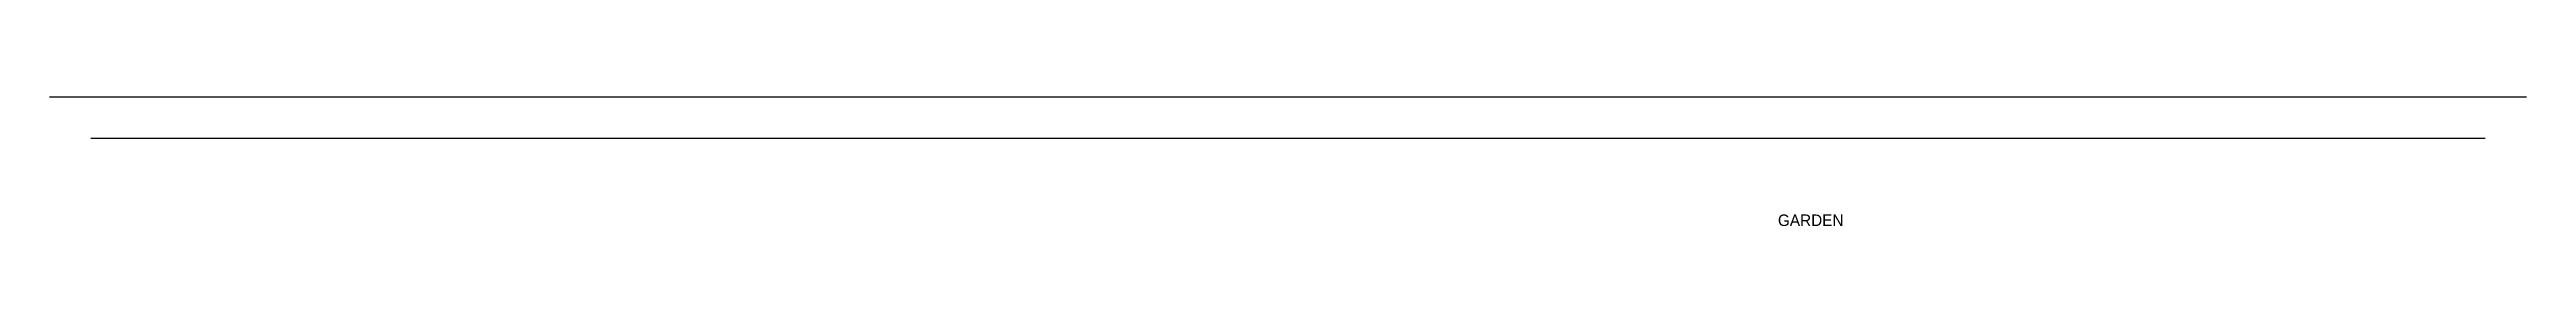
# Model space of a CAD drawing. Header units: metres. Extents: x 0 to 540, y 515 to 543.
import ezdxf

# ---------------------------------------------------------------- set-up
doc = ezdxf.new("R2010")
doc.units = ezdxf.units.M

msp = doc.modelspace()

# ---------------------------------------------------------------- linework, layer by layer
at = {"layer": 'Boundary'}
msp.add_line((0, 543.18), (540, 543.18), dxfattribs=at)
at = {"layer": 'Garden'}
msp.add_line((293.46, 534.18), (531, 534.18), dxfattribs=at)
at = {"layer": 'Kitchen & Dining'}
msp.add_line((9, 534.18), (293.46, 534.18), dxfattribs=at)

# ---------------------------------------------------------------- texts
at = {"layer": 'Garden', "insert": (376.81, 517.6), "char_height": 2.5, "attachment_point": 1}
msp.add_mtext('GARDEN', dxfattribs=at)

doc.saveas('drawing.dxf')
